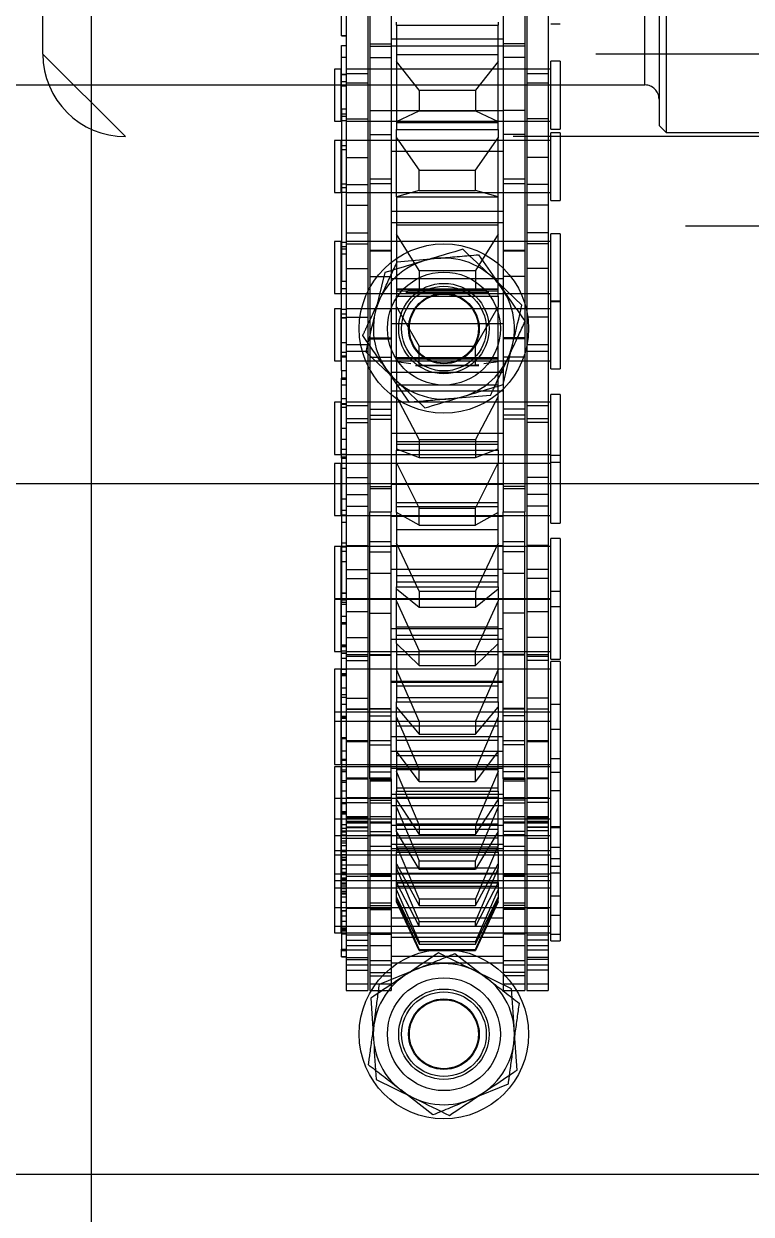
# Model space of a CAD drawing. Header units: metres. Extents: x 0 to 63075, y 0 to 44550.
# Drawn here: x 13962.1 to 14013.7, y 24550 to 24634.4 of the extents above; entities that cross this region are included whole.
import ezdxf

# ---------------------------------------------------------------- set-up
doc = ezdxf.new("R2010")
doc.units = ezdxf.units.M
doc.header["$LTSCALE"] = 75
for name, pattern in [('CENTER2', [28.575, 19.05, -3.175, 3.175, -3.175]), ('CENTERX2', [101.6, 63.5, -12.7, 12.7, -12.7]), ('HIDDEN2', [4.7625, 3.175, -1.5875])]:
    doc.linetypes.add(name, pattern=pattern)
for name, color, linetype in [('SC1', 7, 'CENTER2'), ('SDM', 7, 'Continuous'), ('SL1', 8, 'Continuous'), ('SL4', 4, 'Continuous'), ('ST1', 7, 'HIDDEN2')]:
    doc.layers.add(name, color=color, linetype=linetype)

# ---------------------------------------------------------------- blocks, each defined once
blk = doc.blocks.new('A$Ca548c4ee')
at = {"layer": 'SL1'}
blk.add_line((6642.121, 1884.469), (5592.121, 1884.469), dxfattribs=at)
blk = doc.blocks.new('A$Ca53c419a')
at = {"layer": 'SL4'}
for p, q in [((215, 486.24), (59.76, 486.24)), ((181.353, 466.773), (179.368, 464.677)), ((129.783, 466.034), (128.511, 463.442)), ((135.543, 466.423), (132.663, 466.229)), ((186.968, 465.433), (184.161, 466.103)), ((136.217, 456.446), (137.489, 459.038)), ((184.647, 455.707), (186.632, 457.803)), ((179.032, 457.047), (181.839, 456.377)), ((130.457, 456.057), (133.337, 456.251))]:
    blk.add_line(p, q, dxfattribs=at)
for centre, start, end in [((133, 461.24), 93.86493, 153.86493), ((133, 461.24), 33.86493, 93.86493), ((183, 461.24), 76.57898, 136.57898), ((183, 461.24), 16.57898, 76.57898), ((133, 461.24), 333.86493, 33.86493), ((183, 461.24), 136.57898, 196.57898), ((133, 461.24), 153.86493, 213.86493), ((183, 461.24), 316.57898, 16.57898), ((183, 461.24), 196.57898, 256.57898), ((133, 461.24), 273.86493, 333.86493), ((133, 461.24), 213.86493, 273.86493), ((183, 461.24), 256.57898, 316.57898)]:
    blk.add_arc(centre, 5, start, end, dxfattribs=at)
for points, knots in [([(184.161, 466.103), (184.094, 466.119), (183.146, 466.346), (182.217, 466.567), (181.353, 466.773)], [0, 0, 0, 0, 0.070201, 1, 1, 1, 1]), ([(132.663, 466.229), (132.595, 466.224), (131.622, 466.158), (130.669, 466.094), (129.783, 466.034)], [0, 0, 0, 0, 0.070201, 1, 1, 1, 1]), ([(137.152, 464.026), (137.026, 464.214), (136.481, 465.025), (135.951, 465.816), (135.543, 466.423)], [0, 0, 0, 0, 0.231849, 1, 1, 1, 1]), ([(187.792, 462.667), (187.728, 462.884), (187.449, 463.82), (187.177, 464.732), (186.968, 465.433)], [0, 0, 0, 0, 0.2318493, 1, 1, 1, 1]), ([(138.76, 461.629), (138.65, 461.794), (138.126, 462.574), (137.581, 463.386), (137.152, 464.026)], [0, 0, 0, 0, 0.211001, 1, 1, 1, 1]), ([(179.368, 464.677), (179.321, 464.627), (178.651, 463.919), (177.995, 463.225), (177.384, 462.58)], [0, 0, 0, 0, 0.070201, 1, 1, 1, 1]), ([(128.511, 463.442), (128.481, 463.381), (128.052, 462.506), (127.631, 461.648), (127.24, 460.851)], [0, 0, 0, 0, 0.0702006, 1, 1, 1, 1]), ([(177.384, 462.58), (177.593, 461.879), (177.865, 460.967), (178.143, 460.03), (178.208, 459.813)], [0, 0, 0, 0, 0.768151, 1, 1, 1, 1]), ([(188.616, 459.9), (188.559, 460.09), (188.291, 460.991), (188.012, 461.928), (187.792, 462.667)], [0, 0, 0, 0, 0.211001, 1, 1, 1, 1]), ([(137.489, 459.038), (137.519, 459.099), (137.948, 459.974), (138.369, 460.832), (138.76, 461.629)], [0, 0, 0, 0, 0.070201, 1, 1, 1, 1]), ([(127.24, 460.851), (127.647, 460.244), (128.178, 459.453), (128.722, 458.642), (128.848, 458.454)], [0, 0, 0, 0, 0.7681507, 1, 1, 1, 1]), ([(178.208, 459.813), (178.428, 459.074), (178.707, 458.138), (178.975, 457.237), (179.032, 457.047)], [0, 0, 0, 0, 0.788999, 1, 1, 1, 1]), ([(186.632, 457.803), (186.679, 457.853), (187.349, 458.561), (188.005, 459.255), (188.616, 459.9)], [0, 0, 0, 0, 0.070201, 1, 1, 1, 1]), ([(128.848, 458.454), (129.278, 457.814), (129.823, 457.002), (130.346, 456.221), (130.457, 456.057)], [0, 0, 0, 0, 0.788999, 1, 1, 1, 1]), ([(133.337, 456.251), (133.405, 456.256), (134.378, 456.322), (135.331, 456.386), (136.217, 456.446)], [0, 0, 0, 0, 0.070201, 1, 1, 1, 1]), ([(181.839, 456.377), (181.906, 456.361), (182.854, 456.134), (183.783, 455.913), (184.647, 455.707)], [0, 0, 0, 0, 0.070201, 1, 1, 1, 1])]:
    blk.add_open_spline(points, degree=3, knots=knots, dxfattribs=at)
at = {"layer": 'ST1'}
for p, q in [((200.263, 538.565), (200.263, 447)), ((172, 389.25), (172, 533.865)), ((190.25, 206), (190.25, 496)), ((202.45, 489.65), (196.6, 483.8)), ((202.45, 212.35), (202.45, 489.65)), ((202.45, 489.65), (247.9, 489.65)), ((196.6, 218.2), (196.6, 483.8)), ((140.643, 469), (140.177, 469)), ((140.177, 469), (140.177, 468.526)), ((143.366, 469), (140.643, 469)), ((140.643, 469), (140.643, 468.526)), ((141.986, 469), (141.986, 468.526)), ((145.607, 469), (143.366, 469)), ((143.366, 469), (143.366, 468.526)), ((143.867, 468.526), (143.867, 469)), ((144.333, 468.526), (144.333, 469)), ((147.056, 469), (145.607, 469)), ((145.676, 468.526), (145.676, 469)), ((146.01, 469), (146.01, 468.526)), ((148.261, 469), (147.056, 469)), ((147.056, 468.526), (147.056, 469)), ((151.11, 469), (148.261, 469)), ((148.261, 469), (148.261, 468.526)), ((149.7, 468.526), (149.7, 469)), ((151.951, 469), (151.11, 469)), ((151.951, 468.526), (151.951, 469)), ((153.077, 469), (152.12, 469)), ((152.12, 469), (152.12, 468.526)), ((155.17, 469), (153.077, 469)), ((158.019, 469), (155.17, 469)), ((155.17, 469), (155.17, 468.526)), ((155.81, 468.526), (155.81, 469)), ((158.86, 469), (158.019, 469)), ((158.86, 468.526), (158.86, 469)), ((160.566, 469), (160.12, 469)), ((160.12, 469), (160.12, 468.526)), ((163.81, 469), (160.566, 469)), ((163.81, 468.526), (163.81, 469)), ((167.199, 469), (163.87, 469)), ((163.87, 469), (163.87, 468.526)), ((167.56, 469), (167.199, 469)), ((167.56, 468.526), (167.56, 469)), ((170.198, 469), (169.752, 469)), ((169.752, 469), (169.752, 468.526)), ((173.442, 469), (170.198, 469)), ((173.442, 468.526), (173.442, 469)), ((177.412, 469), (174.083, 469)), ((174.083, 469), (174.083, 468.526)), ((177.773, 469), (177.412, 469)), ((177.773, 468.526), (177.773, 469)), ((180.82, 469), (180.708, 469)), ((180.708, 469), (180.708, 468.526)), ((184.398, 469), (180.82, 469)), ((184.398, 468.526), (184.398, 469)), ((189.169, 469), (185.479, 469)), ((185.479, 469), (185.479, 468.526)), ((189.169, 468.526), (189.169, 469)), ((192.747, 469), (192.635, 469)), ((192.635, 469), (192.635, 468.526)), ((196.325, 469), (192.747, 469)), ((196.325, 468.526), (196.325, 469)), ((201.383, 469), (197.693, 469)), ((197.693, 469), (197.693, 468.526)), ((201.383, 468.526), (201.383, 469)), ((136.568, 468.157), (136.102, 468.157)), ((136.102, 468.157), (136.102, 466.637)), ((138.288, 468.157), (136.568, 468.157)), ((136.568, 468.157), (136.568, 466.637)), ((137.529, 468.157), (137.529, 466.637)), ((137.911, 468.157), (137.911, 466.637)), ((138.288, 468.157), (138.288, 466.637)), ((139.291, 468.157), (138.288, 468.157)), ((138.433, 468.157), (138.433, 466.637)), ((138.47, 468.489), (138.936, 468.489)), ((138.47, 468.489), (138.47, 468.157)), ((138.507, 468.489), (138.507, 468.157)), ((138.936, 468.489), (139.018, 468.489)), ((138.936, 468.489), (138.936, 468.157)), ((138.955, 466.637), (138.955, 468.157)), ((139.018, 468.489), (139.018, 468.157)), ((141.742, 468.489), (139.018, 468.489)), ((144.186, 468.157), (139.291, 468.157)), ((139.291, 468.157), (139.291, 466.637)), ((139.65, 468.157), (139.65, 466.637)), ((140.009, 466.637), (140.009, 468.157)), ((140.101, 468.489), (140.101, 468.157)), ((140.177, 468.526), (140.643, 468.526)), ((140.177, 468.489), (140.177, 466.637)), ((140.177, 468.157), (140.177, 453.659)), ((140.315, 468.489), (140.315, 468.157)), ((140.404, 468.489), (140.404, 468.157)), ((140.449, 468.157), (140.449, 468.489)), ((140.546, 468.526), (140.546, 468.157)), ((140.643, 468.526), (143.366, 468.526)), ((140.643, 468.489), (140.643, 466.637)), ((140.643, 468.157), (140.643, 453.659)), ((141.012, 468.526), (141.012, 468.157)), ((141.377, 468.489), (141.377, 468.157)), ((141.742, 468.489), (141.742, 468.157)), ((141.742, 468.489), (144.463, 468.489)), ((141.752, 468.157), (141.752, 468.489)), ((141.935, 468.157), (141.935, 466.637)), ((141.971, 468.489), (141.971, 468.157)), ((141.986, 468.489), (141.986, 466.637)), ((141.986, 468.157), (141.986, 453.659)), ((142.355, 468.526), (142.355, 468.157)), ((142.725, 468.489), (142.725, 468.157)), ((142.916, 468.157), (142.916, 468.489)), ((142.937, 468.489), (142.937, 468.157)), ((143.023, 468.489), (143.023, 468.157)), ((143.129, 468.489), (143.129, 468.157)), ((143.326, 468.489), (143.326, 468.157)), ((143.366, 468.526), (147.056, 468.526)), ((143.366, 468.489), (143.366, 466.637)), ((143.366, 468.157), (143.366, 453.659)), ((143.498, 468.157), (143.498, 468.526)), ((143.646, 468.489), (143.646, 468.157)), ((143.699, 468.489), (143.699, 468.157)), ((143.735, 468.526), (143.735, 468.157)), ((143.867, 466.637), (143.867, 468.489)), ((143.867, 453.659), (143.867, 468.157)), ((143.964, 468.157), (143.964, 468.526)), ((144, 468.489), (144, 468.157)), ((144.007, 468.489), (144.007, 468.157)), ((144.053, 468.157), (144.053, 468.489)), ((147.641, 468.157), (144.186, 468.157)), ((144.186, 468.157), (144.186, 466.637)), ((144.303, 468.489), (144.303, 468.157)), ((144.333, 466.637), (144.333, 468.489)), ((144.333, 453.659), (144.333, 468.157)), ((144.463, 468.489), (144.463, 468.157)), ((145.728, 468.489), (144.476, 468.489)), ((144.476, 468.489), (144.476, 468.157)), ((144.741, 468.489), (144.741, 468.157)), ((145.002, 468.157), (145.002, 466.637)), ((145.007, 468.489), (145.007, 468.157)), ((145.307, 468.157), (145.307, 468.526)), ((145.405, 468.489), (145.405, 468.157)), ((145.538, 468.489), (145.538, 468.157)), ((145.676, 466.637), (145.676, 468.489)), ((145.676, 453.659), (145.676, 468.157)), ((145.728, 468.489), (145.728, 468.157)), ((145.728, 468.489), (146.554, 468.489)), ((145.947, 468.489), (145.947, 468.157)), ((145.957, 468.489), (145.957, 468.157)), ((146.01, 468.489), (146.01, 466.637)), ((146.01, 468.157), (146.01, 453.659)), ((146.028, 468.489), (146.028, 468.157)), ((146.379, 468.526), (146.379, 468.157)), ((146.554, 468.489), (147.126, 468.489)), ((146.554, 468.489), (146.554, 468.157)), ((146.687, 468.157), (146.687, 468.526)), ((146.89, 468.489), (146.89, 468.157)), ((146.898, 468.157), (146.898, 466.637)), ((147.056, 468.526), (148.261, 468.526)), ((147.056, 466.637), (147.056, 468.489)), ((147.056, 453.659), (147.056, 468.157)), ((147.126, 468.489), (147.126, 468.157)), ((154.034, 468.489), (147.126, 468.489)), ((147.346, 468.489), (147.346, 468.157)), ((147.347, 468.489), (147.347, 468.157)), ((147.383, 468.157), (147.383, 468.489)), ((147.42, 468.157), (147.42, 466.637)), ((147.594, 468.489), (147.594, 468.157)), ((147.641, 468.157), (147.641, 466.637)), ((151.095, 468.157), (147.641, 468.157)), ((147.69, 468.157), (147.69, 466.637)), ((147.858, 468.489), (147.858, 468.157)), ((147.942, 466.637), (147.942, 468.157)), ((148.045, 468.157), (148.045, 466.637)), ((148.049, 468.157), (148.049, 466.637)), ((148.057, 468.157), (148.057, 466.637)), ((148.069, 466.637), (148.069, 468.157)), ((148.261, 468.526), (151.951, 468.526)), ((148.261, 468.489), (148.261, 466.637)), ((148.261, 468.157), (148.261, 453.659)), ((148.324, 468.157), (148.324, 466.637)), ((148.408, 466.637), (148.408, 468.157)), ((148.616, 468.489), (148.616, 468.157)), ((148.63, 468.526), (148.63, 468.157)), ((148.681, 468.489), (148.681, 468.157)), ((148.763, 468.157), (148.763, 468.489)), ((149.331, 468.157), (149.331, 468.526)), ((149.409, 468.489), (149.409, 468.157)), ((149.411, 468.157), (149.411, 466.637)), ((149.7, 466.637), (149.7, 468.489)), ((149.7, 453.659), (149.7, 468.157)), ((149.751, 466.637), (149.751, 468.157)), ((150.245, 468.489), (150.245, 468.157)), ((150.851, 468.489), (150.851, 468.157)), ((150.969, 468.489), (150.969, 468.157)), ((151.095, 468.157), (151.095, 466.637)), ((159.885, 468.157), (151.095, 468.157)), ((151.131, 466.637), (151.131, 468.157)), ((151.582, 468.157), (151.582, 468.526)), ((151.729, 468.489), (151.729, 468.157)), ((151.951, 466.637), (151.951, 468.489)), ((151.951, 453.659), (151.951, 468.157)), ((152.12, 468.526), (155.17, 468.526)), ((152.12, 468.489), (152.12, 466.637)), ((152.12, 468.157), (152.12, 453.659)), ((152.41, 468.489), (152.41, 468.157)), ((152.489, 468.526), (152.489, 468.157)), ((153.087, 468.489), (153.087, 468.157)), ((153.751, 468.157), (153.751, 466.637)), ((153.763, 468.157), (153.763, 466.637)), ((153.775, 466.637), (153.775, 468.157)), ((153.962, 468.489), (153.962, 468.157)), ((154.034, 468.489), (154.034, 468.157)), ((154.034, 468.489), (157.534, 468.489)), ((155.17, 468.526), (158.86, 468.526)), ((155.17, 468.489), (155.17, 466.637)), ((155.17, 468.157), (155.17, 453.659)), ((155.392, 468.489), (155.392, 468.157)), ((155.441, 468.157), (155.441, 468.526)), ((155.539, 468.526), (155.539, 468.157)), ((155.81, 466.637), (155.81, 468.489)), ((155.81, 453.659), (155.81, 468.157)), ((156.026, 468.157), (156.026, 466.637)), ((156.045, 468.157), (156.045, 466.637)), ((156.379, 468.489), (156.379, 468.157)), ((156.818, 468.157), (156.818, 466.637)), ((156.877, 468.489), (156.877, 468.157)), ((157.079, 468.489), (157.079, 468.157)), ((157.517, 468.489), (158.856, 468.489)), ((157.517, 468.157), (157.517, 468.489)), ((157.534, 468.489), (157.534, 468.157)), ((158.413, 468.489), (158.413, 468.157)), ((158.491, 468.157), (158.491, 468.526)), ((158.553, 468.489), (158.553, 468.157)), ((158.856, 468.489), (158.856, 468.157)), ((158.856, 468.489), (160.011, 468.489)), ((158.86, 466.637), (158.86, 468.489)), ((158.86, 453.659), (158.86, 468.157)), ((159.48, 468.157), (159.48, 466.637)), ((159.65, 468.489), (159.65, 468.157)), ((165.298, 468.157), (159.795, 468.157)), ((159.795, 468.157), (159.795, 466.637)), ((159.885, 466.637), (159.885, 468.157)), ((159.995, 468.489), (159.995, 468.157)), ((160.011, 468.489), (160.011, 468.157)), ((160.011, 468.489), (160.567, 468.489)), ((160.12, 468.526), (163.81, 468.526)), ((160.12, 468.157), (160.12, 466.637)), ((160.12, 468.157), (160.12, 453.659)), ((160.163, 468.489), (160.163, 468.157)), ((160.476, 468.489), (160.476, 468.157)), ((160.489, 468.526), (160.489, 468.157)), ((160.567, 468.489), (162.163, 468.489)), ((160.567, 468.157), (160.567, 468.489)), ((161.117, 468.157), (161.117, 466.637)), ((162.087, 468.489), (162.087, 468.157)), ((162.163, 468.489), (163.604, 468.489)), ((162.163, 468.489), (162.163, 468.157)), ((162.616, 468.489), (162.616, 468.157)), ((162.935, 466.637), (162.935, 468.157)), ((163.441, 468.157), (163.441, 468.526)), ((163.604, 468.489), (163.604, 468.157)), ((173.816, 468.489), (163.604, 468.489)), ((163.77, 468.489), (163.77, 468.157)), ((163.81, 466.637), (163.81, 468.489)), ((163.81, 453.659), (163.81, 468.157)), ((163.87, 468.526), (167.56, 468.526)), ((163.87, 468.489), (163.87, 466.637)), ((163.87, 468.157), (163.87, 453.659)), ((164.239, 468.526), (164.239, 468.157)), ((164.28, 468.489), (164.28, 468.157)), ((165.298, 468.157), (165.298, 466.637)), ((170.405, 468.157), (165.298, 468.157)), ((165.933, 468.157), (165.933, 466.637)), ((166.491, 468.489), (166.491, 468.157)), ((167.191, 468.157), (167.191, 468.526)), ((167.543, 468.489), (167.543, 468.157)), ((167.56, 466.637), (167.56, 468.489)), ((167.56, 453.659), (167.56, 468.157)), ((167.629, 468.157), (167.629, 466.637)), ((167.827, 468.489), (167.827, 468.157)), ((169.283, 468.489), (169.283, 468.157)), ((169.752, 468.526), (173.442, 468.526)), ((169.752, 468.489), (169.752, 466.637)), ((169.752, 468.157), (169.752, 453.659)), ((169.793, 468.489), (169.793, 468.157)), ((170.121, 468.526), (170.121, 468.157)), ((170.405, 468.157), (170.405, 466.637)), ((181.404, 468.157), (170.405, 468.157)), ((170.946, 468.489), (170.946, 468.157)), ((171.239, 468.157), (171.239, 466.637)), ((172.446, 468.157), (172.446, 466.637)), ((173.073, 468.157), (173.073, 468.526)), ((173.442, 466.637), (173.442, 468.489)), ((173.442, 453.659), (173.442, 468.157)), ((173.816, 468.489), (173.816, 468.157)), ((173.816, 468.489), (177.648, 468.489)), ((173.912, 468.489), (173.912, 468.157)), ((174.083, 468.526), (177.773, 468.526)), ((174.083, 468.489), (174.083, 466.637)), ((174.083, 468.157), (174.083, 453.659)), ((174.1, 468.489), (174.1, 468.157)), ((174.452, 468.526), (174.452, 468.157)), ((175.149, 468.157), (175.149, 468.489)), ((175.152, 468.489), (175.152, 468.157)), ((175.941, 468.489), (175.941, 468.157)), ((176.345, 468.157), (176.345, 466.637)), ((176.633, 468.157), (176.633, 466.637)), ((177.404, 468.157), (177.404, 468.526)), ((177.517, 466.637), (177.517, 468.157)), ((177.648, 468.489), (177.648, 468.157)), ((177.648, 468.489), (177.695, 468.489)), ((177.695, 468.489), (177.695, 468.157)), ((177.695, 468.489), (179.403, 468.489)), ((177.773, 466.637), (177.773, 468.157)), ((177.773, 453.659), (177.773, 468.157)), ((178.039, 468.489), (178.039, 468.157)), ((179.012, 468.489), (179.012, 468.157)), ((179.403, 468.489), (179.403, 468.157)), ((179.403, 468.489), (179.48, 468.489)), ((180.026, 468.489), (179.48, 468.489)), ((179.48, 468.157), (179.48, 468.489)), ((180.026, 468.489), (180.026, 468.157)), ((180.026, 468.489), (183.774, 468.489)), ((180.708, 468.526), (184.398, 468.526)), ((180.708, 468.157), (180.708, 466.637)), ((180.708, 468.157), (180.708, 453.659)), ((181.006, 468.489), (181.006, 468.157)), ((181.077, 468.526), (181.077, 468.157)), ((181.332, 468.489), (181.332, 468.157)), ((189.009, 468.157), (181.404, 468.157)), ((181.404, 468.157), (181.404, 466.637)), ((181.848, 466.637), (181.848, 468.157)), ((182.021, 468.489), (182.021, 468.157)), ((183.769, 468.489), (183.769, 468.157)), ((183.772, 468.489), (186.351, 468.489)), ((183.772, 468.489), (183.772, 468.157)), ((183.774, 468.489), (183.774, 468.157)), ((183.818, 468.157), (183.818, 466.637)), ((184.029, 468.157), (184.029, 468.526)), ((184.378, 468.489), (184.378, 468.157)), ((184.398, 466.637), (184.398, 468.157)), ((184.398, 453.659), (184.398, 468.157)), ((185.479, 468.526), (189.169, 468.526)), ((185.479, 468.489), (185.479, 466.637)), ((185.479, 468.157), (185.479, 453.659)), ((185.848, 468.526), (185.848, 468.157)), ((186.351, 468.489), (186.351, 468.157)), ((198.565, 468.489), (186.351, 468.489)), ((187.252, 468.157), (187.252, 466.637)), ((188.297, 468.489), (188.297, 468.157)), ((188.639, 468.489), (188.639, 468.157)), ((188.8, 468.157), (188.8, 468.526)), ((189.009, 468.157), (189.009, 466.637)), ((195.116, 468.157), (189.009, 468.157)), ((189.124, 468.489), (189.124, 468.157)), ((189.169, 466.637), (189.169, 468.157)), ((189.169, 453.659), (189.169, 468.157)), ((189.781, 468.157), (189.781, 466.637)), ((191.747, 468.157), (191.747, 466.637)), ((192.635, 468.526), (196.325, 468.526)), ((192.635, 468.157), (192.635, 466.637)), ((192.635, 468.157), (192.635, 453.659)), ((192.655, 468.489), (192.655, 468.157)), ((193.004, 468.526), (193.004, 468.157)), ((193.215, 468.157), (193.215, 466.637)), ((193.259, 468.489), (193.259, 468.157)), ((193.263, 468.489), (193.263, 468.157)), ((195.116, 468.157), (195.116, 466.637)), ((205.458, 468.157), (195.116, 468.157)), ((195.7, 468.489), (195.7, 468.157)), ((195.956, 468.157), (195.956, 468.526)), ((196.325, 466.637), (196.325, 468.489)), ((196.325, 453.659), (196.325, 468.157)), ((197.693, 468.526), (201.383, 468.526)), ((197.693, 468.157), (197.693, 466.637)), ((197.693, 468.157), (197.693, 453.659)), ((197.739, 468.489), (197.739, 468.157)), ((197.854, 468.157), (197.854, 466.637)), ((198.032, 468.157), (198.032, 468.489)), ((198.062, 468.526), (198.062, 468.157)), ((198.224, 468.489), (198.224, 468.157)), ((198.565, 468.489), (198.565, 468.157)), ((198.565, 468.489), (202.241, 468.489)), ((200.199, 468.489), (200.199, 468.157)), ((200.4, 466.637), (200.4, 468.157)), ((200.511, 468.489), (200.511, 468.157)), ((201.007, 468.489), (201.007, 468.157)), ((201.014, 468.157), (201.014, 468.526)), ((201.074, 468.157), (201.074, 466.637)), ((201.383, 466.637), (201.383, 468.157)), ((201.383, 453.659), (201.383, 468.157)), ((202.241, 468.489), (202.241, 468.157)), ((202.241, 468.489), (203.05, 468.489)), ((203.05, 468.489), (203.05, 468.157)), ((203.754, 468.489), (203.754, 468.157)), ((203.754, 468.489), (206.973, 468.489)), ((203.772, 468.489), (203.772, 468.157)), ((136.568, 466.637), (136.102, 466.637)), ((136.568, 466.485), (136.102, 466.485)), ((136.102, 466.485), (136.102, 464.965)), ((138.288, 466.637), (136.568, 466.637)), ((139.291, 466.485), (136.568, 466.485)), ((136.568, 466.485), (136.568, 464.965)), ((137.146, 466.485), (137.146, 464.965)), ((137.378, 466.485), (137.378, 464.965)), ((137.911, 466.485), (137.911, 464.965)), ((138.189, 464.965), (138.189, 466.485)), ((139.291, 466.637), (138.288, 466.637)), ((144.186, 466.637), (139.291, 466.637)), ((141.825, 466.485), (139.291, 466.485)), ((139.291, 466.485), (139.291, 464.965)), ((140.098, 466.485), (140.098, 464.965)), ((140.177, 466.485), (140.177, 464.965)), ((140.643, 466.485), (140.643, 464.965)), ((141.825, 466.485), (141.825, 464.965)), ((144.186, 466.485), (141.825, 466.485)), ((141.935, 466.485), (141.935, 464.965)), ((141.986, 466.485), (141.986, 464.965)), ((142.11, 466.485), (142.11, 464.965)), ((142.285, 464.965), (142.285, 466.485)), ((143.366, 466.485), (143.366, 464.965)), ((143.867, 464.965), (143.867, 466.485)), ((147.641, 466.637), (144.186, 466.637)), ((151.095, 466.485), (144.186, 466.485)), ((144.186, 466.485), (144.186, 464.965)), ((144.272, 466.485), (144.272, 464.965)), ((144.333, 464.965), (144.333, 466.485)), ((144.358, 464.965), (144.358, 466.485)), ((145.676, 464.965), (145.676, 466.485)), ((146.01, 466.485), (146.01, 464.965)), ((146.321, 466.485), (146.321, 464.965)), ((147.056, 464.965), (147.056, 466.485)), ((147.132, 466.485), (147.132, 464.965)), ((147.365, 466.485), (147.365, 464.965)), ((151.095, 466.637), (147.641, 466.637)), ((147.942, 464.965), (147.942, 466.485)), ((148.045, 466.485), (148.045, 464.965)), ((148.261, 466.485), (148.261, 464.965)), ((148.408, 464.965), (148.408, 466.485)), ((149.401, 466.485), (149.401, 464.965)), ((149.576, 466.485), (149.576, 464.965)), ((149.7, 464.965), (149.7, 466.485)), ((149.751, 464.965), (149.751, 466.485)), ((150.96, 466.485), (150.96, 464.965)), ((151.046, 466.485), (151.046, 464.965)), ((159.885, 466.637), (151.095, 466.637)), ((151.095, 466.485), (155.55, 466.485)), ((151.095, 466.485), (151.095, 464.965)), ((151.131, 464.965), (151.131, 466.485)), ((151.588, 466.485), (151.588, 464.965)), ((151.951, 464.965), (151.951, 466.485)), ((152.084, 466.485), (152.084, 464.965)), ((152.12, 466.485), (152.12, 464.965)), ((153.493, 466.485), (153.493, 464.965)), ((153.775, 464.965), (153.775, 466.485)), ((155.17, 466.485), (155.17, 464.965)), ((155.55, 466.485), (155.55, 464.965)), ((155.55, 466.485), (159.9, 466.485)), ((155.81, 464.965), (155.81, 466.485)), ((156.026, 464.965), (156.026, 466.485)), ((156.084, 466.485), (156.084, 464.965)), ((158.86, 464.965), (158.86, 466.485)), ((165.298, 466.637), (159.795, 466.637)), ((159.846, 466.485), (159.846, 464.965)), ((159.9, 466.485), (159.9, 464.965)), ((159.9, 466.485), (170.008, 466.485)), ((160.12, 466.485), (160.12, 464.965)), ((162.83, 466.485), (162.83, 464.965)), ((163.81, 464.965), (163.81, 466.485)), ((163.846, 466.485), (163.846, 464.965)), ((163.87, 466.485), (163.87, 464.965)), ((170.405, 466.637), (165.298, 466.637)), ((165.677, 466.485), (165.677, 464.965)), ((167.18, 466.485), (167.18, 464.965)), ((167.56, 464.965), (167.56, 466.485)), ((167.885, 464.965), (167.885, 466.485)), ((169.752, 466.485), (169.752, 464.965)), ((176.572, 466.485), (170.008, 466.485)), ((170.008, 466.485), (170.008, 464.965)), ((181.404, 466.637), (170.405, 466.637)), ((171.635, 464.965), (171.635, 466.485)), ((171.809, 466.485), (171.809, 464.965)), ((173.442, 464.965), (173.442, 466.485)), ((174.083, 466.485), (174.083, 464.965)), ((176.572, 466.485), (176.572, 464.965)), ((182.27, 466.485), (176.572, 466.485)), ((176.864, 466.485), (176.864, 464.965)), ((177.287, 466.485), (177.287, 464.965)), ((177.773, 464.965), (177.773, 466.485)), ((180.708, 466.485), (180.708, 464.965)), ((180.982, 466.485), (180.982, 464.965)), ((189.009, 466.637), (181.404, 466.637)), ((182.27, 466.485), (182.27, 464.965)), ((193.244, 466.485), (182.27, 466.485)), ((182.342, 466.485), (182.342, 464.965)), ((184.398, 464.965), (184.398, 466.485)), ((185.479, 466.485), (185.479, 464.965)), ((186.68, 466.485), (186.68, 464.965)), ((188.473, 464.965), (188.473, 466.485)), ((188.56, 466.485), (188.56, 464.965)), ((195.116, 466.637), (189.009, 466.637)), ((189.169, 464.965), (189.169, 466.485)), ((192.635, 466.485), (192.635, 464.965)), ((193.618, 466.485), (193.244, 466.485)), ((193.244, 464.965), (193.244, 466.485)), ((202.209, 466.485), (193.618, 466.485)), ((193.618, 466.485), (193.618, 464.965)), ((205.458, 466.637), (195.116, 466.637)), ((196.325, 464.965), (196.325, 466.485)), ((196.757, 466.485), (196.757, 464.965)), ((197.693, 466.485), (197.693, 464.965)), ((198.46, 466.485), (198.46, 464.965)), ((201.383, 464.965), (201.383, 466.485)), ((202.209, 466.485), (202.209, 464.965)), ((208.529, 466.485), (202.209, 466.485)), ((203.014, 466.485), (203.014, 464.965)), ((203.187, 466.485), (203.187, 464.965)), ((136.537, 465.803), (137.629, 463.131)), ((136.568, 464.965), (136.102, 464.965)), ((139.291, 464.965), (136.568, 464.965)), ((138.062, 464.965), (138.062, 457.035)), ((138.528, 464.965), (138.528, 457.035)), ((141.825, 464.965), (139.291, 464.965)), ((139.871, 464.965), (139.871, 457.035)), ((140.177, 464.965), (140.177, 457.035)), ((140.643, 464.965), (140.643, 457.035)), ((141.251, 464.965), (141.251, 457.035)), ((144.186, 464.965), (141.825, 464.965)), ((141.986, 464.965), (141.986, 457.035)), ((143.366, 464.965), (143.366, 457.035)), ((143.867, 457.035), (143.867, 464.965)), ((143.895, 464.965), (143.895, 457.035)), ((151.095, 464.965), (144.186, 464.965)), ((144.333, 457.035), (144.333, 464.965)), ((145.676, 457.035), (145.676, 464.965)), ((145.982, 457.035), (145.982, 464.965)), ((146.01, 464.965), (146.01, 457.035)), ((146.146, 464.965), (146.146, 457.035)), ((146.448, 457.035), (146.448, 464.965)), ((147.056, 457.035), (147.056, 464.965)), ((147.791, 457.035), (147.791, 464.965)), ((148.261, 464.965), (148.261, 457.035)), ((149.171, 457.035), (149.171, 464.965)), ((149.7, 457.035), (149.7, 464.965)), ((150.005, 464.965), (150.005, 457.035)), ((151.095, 464.965), (155.55, 464.965)), ((151.815, 457.035), (151.815, 464.965)), ((151.951, 457.035), (151.951, 464.965)), ((152.12, 464.965), (152.12, 457.035)), ((153.055, 464.965), (153.055, 457.035)), ((154.066, 457.035), (154.066, 464.965)), ((155.17, 464.965), (155.17, 457.035)), ((155.55, 464.965), (159.9, 464.965)), ((155.81, 457.035), (155.81, 464.965)), ((157.925, 457.035), (157.925, 464.965)), ((158.005, 464.965), (158.005, 457.035)), ((158.86, 457.035), (158.86, 464.965)), ((159.9, 464.965), (170.006, 464.965)), ((160.12, 464.965), (160.12, 457.035)), ((160.975, 457.035), (160.975, 464.965)), ((161.755, 464.965), (161.755, 457.035)), ((163.81, 457.035), (163.81, 464.965)), ((163.87, 464.965), (163.87, 457.035)), ((165.925, 457.035), (165.925, 464.965)), ((167.56, 457.035), (167.56, 464.965)), ((167.637, 464.965), (167.637, 457.035)), ((169.675, 457.035), (169.675, 464.965)), ((169.752, 464.965), (169.752, 457.035)), ((176.572, 464.965), (170.008, 464.965)), ((171.968, 464.965), (171.968, 457.035)), ((173.442, 457.035), (173.442, 464.965)), ((174.083, 464.965), (174.083, 457.035)), ((175.557, 457.035), (175.557, 464.965)), ((182.27, 464.965), (176.572, 464.965)), ((177.77, 463.686), (180.137, 465.339)), ((177.773, 457.035), (177.773, 464.965)), ((178.593, 464.965), (178.593, 457.035)), ((179.888, 457.035), (179.888, 464.965)), ((180.708, 464.965), (180.708, 457.035)), ((193.244, 464.965), (182.27, 464.965)), ((183.364, 464.965), (183.364, 457.035)), ((184.398, 457.035), (184.398, 464.965)), ((185.479, 464.965), (185.479, 457.035)), ((186.513, 457.035), (186.513, 464.965)), ((189.169, 457.035), (189.169, 464.965)), ((190.52, 464.965), (190.52, 457.035)), ((191.284, 457.035), (191.284, 464.965)), ((192.635, 464.965), (192.635, 457.035)), ((193.618, 464.965), (193.244, 464.965)), ((202.209, 464.965), (193.618, 464.965)), ((195.578, 464.965), (195.578, 457.035)), ((196.325, 457.035), (196.325, 464.965)), ((197.693, 464.965), (197.693, 457.035)), ((198.44, 457.035), (198.44, 464.965)), ((201.383, 457.035), (201.383, 464.965)), ((208.529, 464.965), (202.209, 464.965)), ((203.034, 464.965), (203.034, 457.035)), ((203.498, 457.035), (203.498, 464.965)), ((127.28, 462.022), (129.048, 464.303)), ((138.923, 463), (142.376, 464.6)), ((142.595, 464.6), (138.999, 463)), ((142.702, 464.6), (139.383, 463)), ((139.576, 463), (143.258, 464.6)), ((140.643, 463), (143.758, 464.6)), ((144.743, 464.6), (140.985, 463)), ((145.061, 464.6), (142.126, 463)), ((142.376, 464.6), (142.595, 464.6)), ((142.582, 463), (146.373, 464.6)), ((142.595, 464.6), (143.729, 464.6)), ((143.48, 464.6), (143.48, 457.4)), ((143.729, 464.6), (143.729, 457.4)), ((143.758, 464.6), (144.743, 464.6)), ((143.775, 464.6), (143.775, 457.4)), ((144.407, 464.6), (144.407, 457.4)), ((144.681, 463), (147.356, 464.6)), ((144.743, 464.6), (145.902, 464.6)), ((144.78, 464.6), (144.78, 457.4)), ((149.077, 464.6), (145.278, 463)), ((145.902, 464.6), (145.902, 457.4)), ((147.356, 464.6), (145.902, 464.6)), ((146.038, 464.6), (146.038, 457.4)), ((146.256, 457.4), (146.256, 464.6)), ((146.895, 457.4), (146.895, 464.6)), ((149.596, 464.6), (147.14, 463)), ((147.356, 464.6), (149.077, 464.6)), ((147.531, 464.6), (147.531, 457.4)), ((147.843, 463), (151.622, 464.6)), ((147.883, 457.4), (147.883, 464.6)), ((148.265, 464.6), (148.265, 457.4)), ((149.077, 464.6), (150.224, 464.6)), ((149.781, 457.4), (149.781, 464.6)), ((150.224, 464.6), (150.224, 457.4)), ((153.058, 464.6), (150.224, 464.6)), ((150.445, 464.6), (150.445, 457.4)), ((150.907, 463), (153.058, 464.6)), ((151.723, 457.4), (151.723, 464.6)), ((155.458, 464.6), (151.74, 463)), ((152.752, 464.6), (152.752, 457.4)), ((153.058, 464.6), (155.458, 464.6)), ((153.823, 464.6), (153.823, 457.4)), ((156.161, 464.6), (154.262, 463)), ((154.818, 457.4), (154.818, 464.6)), ((155.191, 463), (158.836, 464.6)), ((155.458, 464.6), (156.556, 464.6)), ((156.556, 464.6), (156.556, 457.4)), ((160.678, 464.6), (156.556, 464.6)), ((156.856, 464.6), (156.856, 457.4)), ((157.654, 457.4), (157.654, 464.6)), ((159.121, 463), (160.678, 464.6)), ((159.901, 464.6), (159.901, 457.4)), ((163.681, 464.6), (160.164, 463)), ((160.678, 464.6), (163.681, 464.6)), ((161.275, 464.6), (161.275, 457.4)), ((161.847, 457.4), (161.847, 464.6)), ((164.546, 464.6), (163.265, 463)), ((163.681, 464.6), (164.695, 464.6)), ((164.389, 463), (167.783, 464.6)), ((164.695, 464.6), (164.695, 457.4)), ((169.972, 464.6), (164.695, 464.6)), ((165.063, 464.6), (165.063, 457.4)), ((165.485, 457.4), (165.485, 464.6)), ((168.75, 464.6), (168.75, 457.4)), ((169.059, 463), (169.972, 464.6)), ((169.972, 464.6), (173.482, 464.6)), ((173.482, 464.6), (170.278, 463)), ((170.382, 464.6), (170.382, 457.4)), ((170.641, 457.4), (170.641, 464.6)), ((173.482, 464.6), (174.379, 464.6)), ((174.48, 464.6), (173.859, 463)), ((174.379, 464.6), (174.379, 457.4)), ((180.641, 464.6), (174.379, 464.6)), ((174.804, 464.6), (174.804, 457.4)), ((174.964, 457.4), (174.964, 464.6)), ((175.142, 463), (178.176, 464.6)), ((179.013, 464.6), (179.013, 457.4)), ((180.491, 463.592), (180.641, 464.6)), ((180.641, 464.6), (184.545, 464.6)), ((180.851, 464.6), (180.851, 457.4)), ((180.918, 457.4), (180.918, 464.6)), ((184.545, 464.6), (181.757, 463)), ((184.545, 464.6), (185.296, 464.6)), ((185.296, 464.6), (185.296, 457.4)), ((192.337, 464.6), (185.296, 464.6)), ((185.585, 463.936), (185.585, 458.064)), ((185.644, 464.6), (185.703, 463)), ((185.764, 464.6), (185.764, 457.4)), ((185.786, 457.4), (185.786, 464.6)), ((187.104, 463), (189.681, 464.6)), ((187.733, 464.546), (187.981, 461.67)), ((190.36, 464.6), (190.36, 457.4)), ((192.337, 464.6), (192.343, 464.6)), ((192.337, 464.6), (192.337, 457.4)), ((192.785, 463), (192.343, 464.6)), ((192.343, 464.6), (196.515, 464.6)), ((192.346, 464.6), (192.346, 457.4)), ((196.515, 464.6), (194.233, 463)), ((196.515, 464.6), (197.096, 464.6)), ((197.096, 464.6), (197.096, 457.4)), ((204.497, 464.6), (197.096, 464.6)), ((197.592, 464.6), (197.592, 457.4)), ((197.681, 464.6), (198.417, 463)), ((199.891, 463), (201.927, 464.6)), ((200.263, 464.6), (200.263, 457.4)), ((202.428, 464.6), (202.428, 457.4)), ((204.497, 464.6), (204.497, 457.4)), ((204.497, 464.6), (204.702, 464.6)), ((180.394, 463.246), (180.394, 458.754)), ((138.923, 463), (138.999, 463)), ((138.923, 463), (138.923, 459)), ((138.999, 463), (138.999, 459)), ((139.383, 463), (139.383, 459)), ((139.576, 463), (139.383, 463)), ((139.576, 463), (139.576, 459)), ((140.643, 463), (140.985, 463)), ((140.643, 463), (140.643, 459)), ((140.985, 463), (140.985, 459)), ((142.126, 463), (142.126, 459)), ((142.582, 463), (142.126, 463)), ((142.582, 463), (142.582, 459)), ((144.681, 463), (145.278, 463)), ((144.681, 463), (144.681, 459)), ((145.278, 463), (145.278, 459)), ((147.14, 463), (147.14, 459)), ((147.843, 463), (147.14, 463)), ((147.843, 463), (147.843, 459)), ((150.907, 463), (151.74, 463)), ((150.907, 463), (150.907, 459)), ((151.74, 463), (151.74, 459)), ((154.262, 463), (154.262, 459)), ((155.191, 463), (154.262, 463)), ((155.191, 463), (155.191, 459)), ((159.121, 463), (159.121, 459)), ((159.121, 463), (160.164, 463)), ((160.164, 463), (160.164, 459)), ((163.265, 463), (163.265, 459)), ((164.389, 463), (163.265, 463)), ((164.389, 463), (164.389, 459)), ((169.059, 463), (169.059, 459)), ((169.059, 463), (170.278, 463)), ((170.278, 463), (170.278, 459)), ((173.859, 463), (173.859, 459)), ((175.142, 463), (173.859, 463)), ((175.142, 463), (175.142, 459)), ((180.402, 463), (181.757, 463)), ((180.402, 463), (180.402, 459)), ((181.757, 463), (181.757, 459)), ((185.703, 463), (185.703, 459)), ((187.104, 463), (185.703, 463)), ((187.104, 463), (187.104, 459)), ((192.785, 463), (192.785, 459)), ((192.785, 463), (194.233, 463)), ((194.233, 463), (194.233, 459)), ((199.891, 463), (198.417, 463)), ((198.417, 463), (198.417, 459)), ((199.891, 463), (199.891, 459)), ((178.267, 457.934), (178.019, 460.81)), ((138.72, 460.458), (136.952, 458.177)), ((129.463, 456.677), (128.371, 459.349)), ((142.376, 457.4), (138.923, 459)), ((138.923, 459), (138.999, 459)), ((138.999, 459), (142.595, 457.4)), ((139.383, 459), (142.702, 457.4)), ((139.576, 459), (139.383, 459)), ((143.258, 457.4), (139.576, 459)), ((143.758, 457.4), (140.643, 459)), ((140.643, 459), (140.985, 459)), ((140.985, 459), (144.743, 457.4)), ((142.126, 459), (145.061, 457.4)), ((142.582, 459), (142.126, 459)), ((146.373, 457.4), (142.582, 459)), ((147.356, 457.4), (144.681, 459)), ((144.681, 459), (145.278, 459)), ((145.278, 459), (149.077, 457.4)), ((147.14, 459), (149.596, 457.4)), ((147.843, 459), (147.14, 459)), ((151.622, 457.4), (147.843, 459)), ((153.058, 457.4), (150.907, 459)), ((150.907, 459), (151.74, 459)), ((151.74, 459), (155.458, 457.4)), ((154.262, 459), (156.161, 457.4)), ((155.191, 459), (154.262, 459)), ((158.836, 457.4), (155.191, 459)), ((159.121, 459), (160.164, 459)), ((160.678, 457.4), (159.121, 459)), ((160.164, 459), (163.681, 457.4)), ((163.265, 459), (164.546, 457.4)), ((164.389, 459), (163.265, 459)), ((167.783, 457.4), (164.389, 459)), ((169.059, 459), (170.278, 459)), ((169.972, 457.4), (169.059, 459)), ((170.278, 459), (173.482, 457.4)), ((173.859, 459), (174.48, 457.4)), ((175.142, 459), (173.859, 459)), ((178.176, 457.4), (175.142, 459)), ((180.439, 458.754), (180.402, 459)), ((180.402, 459), (181.757, 459)), ((181.757, 459), (184.545, 457.4)), ((185.703, 459), (185.644, 457.4)), ((187.104, 459), (185.703, 459)), ((189.681, 457.4), (187.104, 459)), ((192.343, 457.4), (192.785, 459)), ((192.785, 459), (194.233, 459)), ((194.233, 459), (196.515, 457.4)), ((198.417, 459), (197.681, 457.4)), ((199.891, 459), (198.417, 459)), ((201.927, 457.4), (199.891, 459)), ((180.641, 457.4), (180.491, 458.408)), ((188.23, 458.794), (185.863, 457.141)), ((142.376, 457.4), (142.595, 457.4)), ((143.729, 457.4), (142.595, 457.4)), ((143.758, 457.4), (144.743, 457.4)), ((145.902, 457.4), (144.743, 457.4)), ((145.902, 457.4), (147.356, 457.4)), ((147.356, 457.4), (149.077, 457.4)), ((150.224, 457.4), (149.077, 457.4)), ((150.224, 457.4), (153.058, 457.4)), ((153.058, 457.4), (155.458, 457.4)), ((156.556, 457.4), (155.458, 457.4)), ((156.556, 457.4), (160.678, 457.4)), ((160.678, 457.4), (163.681, 457.4)), ((164.695, 457.4), (163.681, 457.4)), ((164.695, 457.4), (169.972, 457.4)), ((169.972, 457.4), (173.482, 457.4)), ((174.379, 457.4), (173.482, 457.4)), ((174.379, 457.4), (180.641, 457.4)), ((180.641, 457.4), (184.545, 457.4)), ((185.296, 457.4), (184.545, 457.4)), ((185.296, 457.4), (192.337, 457.4)), ((192.343, 457.4), (192.337, 457.4)), ((192.343, 457.4), (196.515, 457.4)), ((197.096, 457.4), (196.515, 457.4)), ((197.096, 457.4), (204.497, 457.4)), ((204.702, 457.4), (204.497, 457.4)), ((136.568, 457.035), (136.102, 457.035)), ((136.102, 457.035), (136.102, 455.515)), ((139.291, 457.035), (136.568, 457.035)), ((136.568, 457.035), (136.568, 455.515)), ((137.146, 455.515), (137.146, 457.035)), ((137.378, 455.515), (137.378, 457.035)), ((137.911, 457.035), (137.911, 455.515)), ((138.189, 455.515), (138.189, 457.035)), ((141.825, 457.035), (139.291, 457.035)), ((139.291, 457.035), (139.291, 455.515)), ((140.098, 455.515), (140.098, 457.035)), ((140.177, 457.035), (140.177, 455.515)), ((140.643, 457.035), (140.643, 455.515)), ((141.825, 455.515), (141.825, 457.035)), ((144.186, 457.035), (141.825, 457.035)), ((141.935, 457.035), (141.935, 455.515)), ((141.986, 457.035), (141.986, 455.515)), ((142.11, 455.515), (142.11, 457.035)), ((142.285, 455.515), (142.285, 457.035)), ((143.366, 457.035), (143.366, 455.515)), ((143.867, 455.515), (143.867, 457.035)), ((151.095, 457.035), (144.186, 457.035)), ((144.186, 457.035), (144.186, 455.515)), ((144.272, 455.515), (144.272, 457.035)), ((144.333, 455.515), (144.333, 457.035)), ((144.358, 455.515), (144.358, 457.035)), ((145.676, 455.515), (145.676, 457.035)), ((146.01, 457.035), (146.01, 455.515)), ((146.321, 457.035), (146.321, 455.515)), ((147.056, 455.515), (147.056, 457.035)), ((147.132, 455.515), (147.132, 457.035)), ((147.365, 455.515), (147.365, 457.035)), ((147.942, 455.515), (147.942, 457.035)), ((148.045, 457.035), (148.045, 455.515)), ((148.261, 457.035), (148.261, 455.515)), ((148.408, 455.515), (148.408, 457.035)), ((149.401, 457.035), (149.401, 455.515)), ((149.576, 455.515), (149.576, 457.035)), ((149.7, 455.515), (149.7, 457.035)), ((149.751, 455.515), (149.751, 457.035)), ((150.96, 457.035), (150.96, 455.515)), ((151.046, 455.515), (151.046, 457.035)), ((151.095, 457.035), (155.55, 457.035)), ((151.095, 457.035), (151.095, 455.515)), ((151.131, 455.515), (151.131, 457.035)), ((151.588, 455.515), (151.588, 457.035)), ((151.951, 455.515), (151.951, 457.035)), ((152.084, 455.515), (152.084, 457.035)), ((152.12, 457.035), (152.12, 455.515)), ((153.493, 455.515), (153.493, 457.035)), ((153.775, 455.515), (153.775, 457.035)), ((155.17, 457.035), (155.17, 455.515)), ((155.55, 455.515), (155.55, 457.035)), ((155.55, 457.035), (159.9, 457.035)), ((155.81, 455.515), (155.81, 457.035)), ((156.026, 455.515), (156.026, 457.035)), ((156.084, 455.515), (156.084, 457.035)), ((158.86, 455.515), (158.86, 457.035)), ((159.846, 455.515), (159.846, 457.035)), ((159.9, 455.515), (159.9, 457.035)), ((159.9, 457.035), (170.008, 457.035)), ((160.12, 457.035), (160.12, 455.515)), ((162.83, 455.515), (162.83, 457.035)), ((163.81, 455.515), (163.81, 457.035)), ((163.846, 455.515), (163.846, 457.035)), ((163.87, 457.035), (163.87, 455.515)), ((165.677, 457.035), (165.677, 455.515)), ((167.18, 455.515), (167.18, 457.035)), ((167.56, 455.515), (167.56, 457.035)), ((167.885, 455.515), (167.885, 457.035)), ((169.752, 457.035), (169.752, 455.515)), ((176.572, 457.035), (170.008, 457.035)), ((170.008, 457.035), (170.008, 455.515)), ((171.635, 455.515), (171.635, 457.035)), ((171.809, 455.515), (171.809, 457.035)), ((173.442, 455.515), (173.442, 457.035)), ((174.083, 457.035), (174.083, 455.515)), ((176.572, 455.515), (176.572, 457.035)), ((182.27, 457.035), (176.572, 457.035)), ((176.864, 455.515), (176.864, 457.035)), ((177.287, 455.515), (177.287, 457.035)), ((177.773, 455.515), (177.773, 457.035)), ((180.708, 457.035), (180.708, 455.515)), ((180.982, 455.515), (180.982, 457.035)), ((182.27, 455.515), (182.27, 457.035)), ((193.244, 457.035), (182.27, 457.035)), ((182.342, 455.515), (182.342, 457.035)), ((184.398, 455.515), (184.398, 457.035)), ((185.479, 457.035), (185.479, 455.515)), ((186.68, 455.515), (186.68, 457.035)), ((188.473, 455.515), (188.473, 457.035)), ((188.56, 457.035), (188.56, 455.515)), ((189.169, 455.515), (189.169, 457.035)), ((192.635, 457.035), (192.635, 455.515)), ((193.618, 457.035), (193.244, 457.035)), ((193.244, 455.515), (193.244, 457.035)), ((202.209, 457.035), (193.618, 457.035)), ((193.618, 457.035), (193.618, 455.515)), ((196.325, 455.515), (196.325, 457.035)), ((196.757, 455.515), (196.757, 457.035)), ((197.693, 457.035), (197.693, 455.515)), ((198.46, 455.515), (198.46, 457.035)), ((201.383, 455.515), (201.383, 457.035)), ((202.209, 455.515), (202.209, 457.035)), ((208.529, 457.035), (202.209, 457.035)), ((203.014, 455.515), (203.014, 457.035)), ((203.187, 455.515), (203.187, 457.035)), ((136.568, 455.515), (136.102, 455.515)), ((139.291, 455.515), (136.568, 455.515)), ((141.825, 455.515), (139.291, 455.515)), ((144.186, 455.515), (141.825, 455.515)), ((151.131, 455.515), (144.186, 455.515)), ((151.095, 455.515), (155.55, 455.515)), ((155.55, 455.515), (159.9, 455.515)), ((159.9, 455.515), (170.008, 455.515)), ((176.572, 455.515), (170.008, 455.515)), ((182.27, 455.515), (176.572, 455.515)), ((193.244, 455.515), (182.27, 455.515)), ((193.618, 455.515), (193.244, 455.515)), ((202.209, 455.515), (193.618, 455.515)), ((208.529, 455.515), (202.209, 455.515)), ((136.568, 455.363), (136.102, 455.363)), ((136.102, 455.363), (136.102, 453.843)), ((138.288, 455.363), (136.568, 455.363)), ((136.568, 455.363), (136.568, 453.843)), ((137.529, 453.843), (137.529, 455.363)), ((137.911, 455.363), (137.911, 453.843)), ((138.288, 453.843), (138.288, 455.363)), ((139.291, 455.363), (138.288, 455.363)), ((138.433, 453.843), (138.433, 455.363)), ((138.955, 453.843), (138.955, 455.363)), ((144.186, 455.363), (139.291, 455.363)), ((139.291, 455.363), (139.291, 453.843)), ((139.65, 453.843), (139.65, 455.363)), ((140.009, 453.843), (140.009, 455.363)), ((140.177, 455.363), (140.177, 453.843)), ((140.643, 455.363), (140.643, 453.843)), ((141.935, 455.363), (141.935, 453.843)), ((141.986, 455.363), (141.986, 453.843)), ((143.366, 455.363), (143.366, 453.843)), ((143.867, 453.843), (143.867, 455.363)), ((147.641, 455.363), (144.186, 455.363)), ((144.186, 455.363), (144.186, 453.843)), ((144.333, 453.843), (144.333, 455.363)), ((145.002, 453.843), (145.002, 455.363)), ((145.676, 453.843), (145.676, 455.363)), ((146.01, 455.363), (146.01, 453.843)), ((146.898, 455.363), (146.898, 453.843)), ((147.056, 453.843), (147.056, 455.363)), ((147.42, 453.843), (147.42, 455.363)), ((147.641, 453.843), (147.641, 455.363)), ((151.095, 455.363), (147.641, 455.363)), ((147.69, 455.363), (147.69, 453.843)), ((147.942, 453.843), (147.942, 455.363)), ((148.045, 455.363), (148.045, 453.843)), ((148.049, 453.843), (148.049, 455.363)), ((148.057, 453.843), (148.057, 455.363)), ((148.069, 453.843), (148.069, 455.363)), ((148.261, 455.363), (148.261, 453.843)), ((148.324, 453.843), (148.324, 455.363)), ((148.408, 453.843), (148.408, 455.363)), ((149.411, 453.843), (149.411, 455.363)), ((149.7, 453.843), (149.7, 455.363)), ((149.751, 453.843), (149.751, 455.363)), ((151.095, 453.843), (151.095, 455.363)), ((159.795, 455.363), (151.095, 455.363)), ((151.131, 453.843), (151.131, 455.363)), ((151.951, 453.843), (151.951, 455.363)), ((152.12, 455.363), (152.12, 453.843)), ((153.751, 455.363), (153.751, 453.843)), ((153.763, 453.843), (153.763, 455.363)), ((153.775, 453.843), (153.775, 455.363)), ((155.17, 455.363), (155.17, 453.843)), ((155.81, 453.843), (155.81, 455.363)), ((156.026, 453.843), (156.026, 455.363)), ((156.045, 455.363), (156.045, 453.843)), ((156.818, 453.843), (156.818, 455.363)), ((158.86, 453.843), (158.86, 455.363)), ((159.48, 453.843), (159.48, 455.363)), ((165.298, 455.363), (159.795, 455.363)), ((159.795, 455.363), (159.795, 453.843)), ((159.885, 453.843), (159.885, 455.363)), ((160.12, 455.363), (160.12, 453.843)), ((161.117, 453.843), (161.117, 455.363)), ((162.935, 453.843), (162.935, 455.363)), ((163.81, 453.843), (163.81, 455.363)), ((163.87, 455.363), (163.87, 453.843)), ((165.298, 453.843), (165.298, 455.363)), ((170.405, 455.363), (165.298, 455.363)), ((165.933, 453.843), (165.933, 455.363)), ((167.56, 453.843), (167.56, 455.363)), ((167.629, 453.843), (167.629, 455.363)), ((169.752, 455.363), (169.752, 453.843)), ((170.405, 453.843), (170.405, 455.363)), ((181.404, 455.363), (170.405, 455.363)), ((171.239, 453.843), (171.239, 455.363)), ((172.446, 453.843), (172.446, 455.363)), ((173.442, 453.843), (173.442, 455.363)), ((174.083, 455.363), (174.083, 453.843)), ((176.345, 453.843), (176.345, 455.363)), ((176.633, 455.363), (176.633, 453.843)), ((177.517, 453.843), (177.517, 455.363)), ((177.773, 453.843), (177.773, 455.363)), ((180.708, 455.363), (180.708, 453.843)), ((189.009, 455.363), (181.404, 455.363)), ((181.404, 455.363), (181.404, 453.843)), ((181.848, 453.843), (181.848, 455.363)), ((183.818, 453.843), (183.818, 455.363)), ((184.398, 453.843), (184.398, 455.363)), ((185.479, 455.363), (185.479, 453.843)), ((187.252, 453.843), (187.252, 455.363)), ((189.009, 453.843), (189.009, 455.363)), ((195.116, 455.363), (189.009, 455.363)), ((189.169, 453.843), (189.169, 455.363)), ((189.781, 453.843), (189.781, 455.363)), ((191.747, 453.843), (191.747, 455.363)), ((192.635, 455.363), (192.635, 453.843)), ((193.215, 453.843), (193.215, 455.363)), ((195.116, 453.843), (195.116, 455.363)), ((205.458, 455.363), (195.116, 455.363)), ((196.325, 453.843), (196.325, 455.363)), ((197.693, 455.363), (197.693, 453.843)), ((197.854, 453.843), (197.854, 455.363)), ((200.4, 453.843), (200.4, 455.363)), ((201.074, 455.363), (201.074, 453.843)), ((201.383, 453.843), (201.383, 455.363)), ((136.568, 453.843), (136.102, 453.843)), ((138.288, 453.843), (136.568, 453.843)), ((139.291, 453.843), (138.288, 453.843)), ((144.186, 453.843), (139.291, 453.843)), ((147.641, 453.843), (144.186, 453.843)), ((151.095, 453.843), (147.641, 453.843)), ((159.795, 453.843), (151.095, 453.843)), ((165.298, 453.843), (159.795, 453.843)), ((170.405, 453.843), (165.298, 453.843)), ((181.404, 453.843), (170.405, 453.843)), ((189.009, 453.843), (181.404, 453.843)), ((195.116, 453.843), (189.009, 453.843)), ((205.458, 453.843), (195.116, 453.843)), ((139.624, 453.659), (140.089, 453.659)), ((139.624, 453.659), (139.624, 453)), ((140.089, 453), (139.624, 453)), ((140.089, 453.659), (142.813, 453.659)), ((140.089, 453.659), (140.089, 453)), ((142.813, 453), (140.089, 453)), ((141.432, 453.659), (141.432, 453)), ((142.813, 453.659), (145.726, 453.659)), ((142.813, 453.659), (142.813, 453)), ((145.726, 453), (142.813, 453)), ((144.421, 453), (144.421, 453.659)), ((144.886, 453), (144.886, 453.659)), ((145.456, 453.659), (145.456, 453)), ((145.726, 453.659), (147.61, 453.659)), ((147.61, 453), (145.726, 453)), ((146.229, 453), (146.229, 453.659)), ((147.61, 453.659), (147.708, 453.659)), ((147.61, 453), (147.61, 453.659)), ((147.708, 453), (147.61, 453)), ((147.708, 453.659), (151.411, 453.659)), ((147.708, 453.659), (147.708, 453)), ((151.411, 453), (147.708, 453)), ((150.253, 453), (150.253, 453.659)), ((151.411, 453.659), (152.505, 453.659)), ((152.505, 453), (151.411, 453)), ((151.567, 453.659), (151.567, 453)), ((152.505, 453.659), (154.616, 453.659)), ((152.505, 453), (152.505, 453.659)), ((152.811, 453), (152.505, 453)), ((154.616, 453), (152.811, 453)), ((154.616, 453.659), (158.32, 453.659)), ((154.616, 453.659), (154.616, 453)), ((158.32, 453), (154.616, 453)), ((156.364, 453), (156.364, 453.659)), ((158.32, 453.659), (159.413, 453.659)), ((159.413, 453), (158.32, 453)), ((159.413, 453), (159.413, 453.659)), ((159.566, 453.659), (160.146, 453.659)), ((159.566, 453.659), (159.566, 453)), ((160.146, 453), (159.566, 453)), ((160.146, 453.659), (163.317, 453.659)), ((163.317, 453), (160.146, 453)), ((163.317, 453.659), (167.644, 453.659)), ((163.317, 453.659), (163.317, 453)), ((167.644, 453), (163.317, 453)), ((164.363, 453), (164.363, 453.659)), ((167.644, 453.659), (168.114, 453.659)), ((168.114, 453), (167.644, 453)), ((168.114, 453), (168.114, 453.659)), ((169.199, 453.659), (169.778, 453.659)), ((169.199, 453.659), (169.199, 453)), ((169.778, 453), (169.199, 453)), ((169.778, 453.659), (173.529, 453.659)), ((173.529, 453), (169.778, 453)), ((173.529, 453.659), (177.857, 453.659)), ((173.529, 453.659), (173.529, 453)), ((177.857, 453), (173.529, 453)), ((173.996, 453), (173.996, 453.659)), ((177.857, 453.659), (178.326, 453.659)), ((178.326, 453), (177.857, 453)), ((178.326, 453), (178.326, 453.659)), ((180.155, 453.659), (184.926, 453.659)), ((180.155, 453.659), (180.155, 453)), ((180.301, 453), (180.155, 453)), ((184.926, 453), (180.301, 453)), ((184.926, 453.659), (189.631, 453.659)), ((184.926, 453.659), (184.926, 453)), ((189.723, 453), (184.926, 453)), ((184.952, 453), (184.952, 453.659)), ((189.631, 453.659), (189.723, 453.659)), ((189.723, 453), (189.723, 453.659)), ((192.081, 453.659), (196.878, 453.659)), ((192.081, 453.659), (192.081, 453)), ((192.227, 453), (192.081, 453)), ((196.878, 453), (192.227, 453)), ((196.878, 453), (196.878, 453.659)), ((197.14, 453.659), (201.845, 453.659)), ((197.14, 453.659), (197.14, 453)), ((201.937, 453), (197.14, 453)), ((201.845, 453.659), (201.937, 453.659)), ((201.937, 453), (201.937, 453.659)), ((204.595, 453.659), (204.595, 453)), ((200.265, 447), (225.236, 447)), ((197.388, 446), (196.888, 445.5)), ((228.638, 445.5), (196.888, 445.5)), ((196.888, 445.5), (196.888, 256.5)), ((228.138, 446), (197.388, 446))]:
    blk.add_line(p, q, dxfattribs=at)
for centre, radius in [((133, 461.24), 6), ((183, 461.24), 6), ((133, 461.24), 4), ((183, 461.24), 4), ((133, 461.24), 3.2), ((133, 461.24), 3), ((183, 461.24), 3.2), ((183, 461.24), 3), ((133, 461.24), 2.5), ((133, 461.24), 2.445), ((183, 461.24), 2.5), ((183, 461.24), 2.445)]:
    blk.add_circle(centre, radius, dxfattribs=at)
for centre, radius, start, end in [((202.45, 483.8), 5.85, 90, 180), ((199.263, 447), 1, 270, 0)]:
    blk.add_arc(centre, radius, start, end, dxfattribs=at)
for points, knots in [([(129.048, 464.303), (129.09, 464.357), (129.687, 465.128), (130.273, 465.883), (130.817, 466.585)], [0, 0, 0, 0, 0.070201, 1, 1, 1, 1]), ([(130.817, 466.585), (131.057, 466.552), (131.989, 466.425), (132.958, 466.292), (133.677, 466.194)], [0, 0, 0, 0, 0.257551, 1, 1, 1, 1]), ([(180.137, 465.339), (180.193, 465.378), (180.992, 465.936), (181.775, 466.483), (182.503, 466.992)], [0, 0, 0, 0, 0.070201, 1, 1, 1, 1]), ([(182.503, 466.992), (182.723, 466.889), (183.575, 466.491), (184.461, 466.077), (185.118, 465.769)], [0, 0, 0, 0, 0.257551, 1, 1, 1, 1]), ([(133.677, 466.194), (133.937, 466.158), (134.905, 466.026), (135.848, 465.897), (136.537, 465.803)], [0, 0, 0, 0, 0.268634, 1, 1, 1, 1]), ([(185.118, 465.769), (185.356, 465.658), (186.241, 465.244), (187.103, 464.841), (187.733, 464.546)], [0, 0, 0, 0, 0.268634, 1, 1, 1, 1]), ([(137.629, 463.131), (137.655, 463.067), (138.023, 462.165), (138.384, 461.281), (138.72, 460.458)], [0, 0, 0, 0, 0.070201, 1, 1, 1, 1]), ([(178.019, 460.81), (178.013, 460.878), (177.929, 461.849), (177.847, 462.801), (177.77, 463.686)], [0, 0, 0, 0, 0.0702006, 1, 1, 1, 1]), ([(128.371, 459.349), (128.345, 459.413), (127.977, 460.315), (127.616, 461.199), (127.28, 462.022)], [0, 0, 0, 0, 0.070201, 1, 1, 1, 1]), ([(187.981, 461.67), (187.987, 461.602), (188.071, 460.631), (188.153, 459.679), (188.23, 458.794)], [0, 0, 0, 0, 0.070201, 1, 1, 1, 1]), ([(136.952, 458.177), (136.91, 458.123), (136.313, 457.352), (135.727, 456.597), (135.183, 455.895)], [0, 0, 0, 0, 0.070201, 1, 1, 1, 1]), ([(178.267, 457.934), (178.486, 457.831), (179.339, 457.433), (180.224, 457.018), (180.882, 456.711)], [0, 0, 0, 0, 0.257551, 1, 1, 1, 1]), ([(129.463, 456.677), (129.703, 456.644), (130.635, 456.517), (131.604, 456.384), (132.323, 456.286)], [0, 0, 0, 0, 0.257551, 1, 1, 1, 1]), ([(180.882, 456.711), (181.119, 456.6), (182.004, 456.186), (182.866, 455.783), (183.497, 455.488)], [0, 0, 0, 0, 0.268634, 1, 1, 1, 1]), ([(185.863, 457.141), (185.807, 457.102), (185.008, 456.544), (184.225, 455.997), (183.497, 455.488)], [0, 0, 0, 0, 0.070201, 1, 1, 1, 1]), ([(132.323, 456.286), (132.583, 456.25), (133.551, 456.118), (134.494, 455.989), (135.183, 455.895)], [0, 0, 0, 0, 0.268634, 1, 1, 1, 1])]:
    blk.add_open_spline(points, degree=3, knots=knots, dxfattribs=at)

msp = doc.modelspace()

# ---------------------------------------------------------------- linework, layer by layer
at = {"layer": 'SC1', "color": 7, "linetype": 'CENTERX2', "lineweight": 9}
msp.add_line((21442.589, 24551.443), (5680.385, 24551.443), dxfattribs=at)

# ---------------------------------------------------------------- block references
at = {"layer": 'SDM'}
msp.add_blockref('A$Ca548c4ee', (8259.513, 22668.364), dxfattribs=at)
at = {"layer": 'SDM', "rotation": 90}
msp.add_blockref('A$Ca53c419a', (14453.134, 24429.769), dxfattribs=at)

doc.saveas('drawing.dxf')
